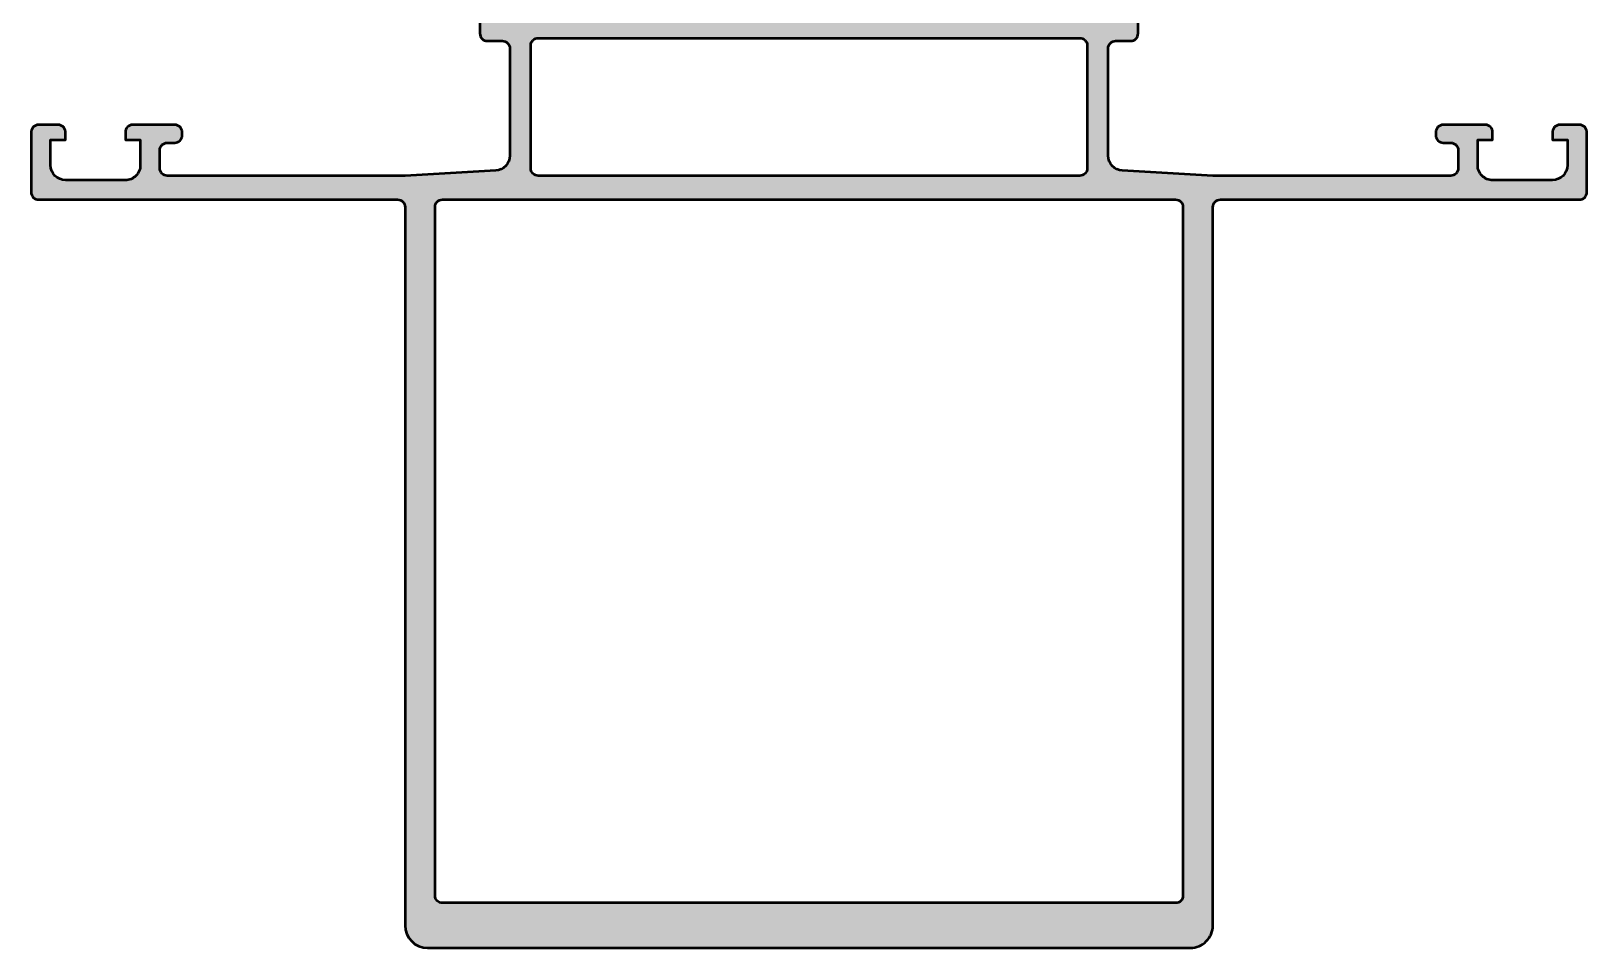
# Model space of a CAD drawing. Extents: x 0 to 104, y -50 to 75.
# Drawn here: x 0 to 104, y -50 to 11.3 of the extents above; entities that cross this region are included whole.
import ezdxf

# ---------------------------------------------------------------- set-up
doc = ezdxf.new("R2010")
doc.units = 0
doc.layers.add('0S-Alu contour', color=7, linetype='Continuous', lineweight=50)
doc.layers.add('0S-Alu hatch', color=252, linetype='Continuous', lineweight=25)

# ---------------------------------------------------------------- blocks, each defined once
blk = doc.blocks.new('346330__5A97BC47_E421_4491_8218_2E824CFF73B8_')
at = {"layer": '0S-Alu hatch'}
h = blk.add_hatch(color=256, dxfattribs=at)
edge = h.paths.add_edge_path()
edge.add_arc((30.49999712736821, 11.0999956014893), 0.4999971273764592, 179.9996708184944, 270.0003291812469)
edge.add_line((30.50000000000001, 10.59999847412109), (31.50000000000001, 10.59999847412109))
edge.add_ellipse((31.50000287263179, 10.10000134675288), major_axis=(-0.4999971273764592, 0), ratio=1, start_angle=179.9996708184945, end_angle=270.00032918124606, ccw=False)
edge.add_line((32, 10.09999847412109), (32, 2.944488525390632))
edge.add_ellipse((31.00000932841256, 2.944476820800796), major_axis=(-0.9999906716559394, 0), ratio=1, start_angle=93.2692693520105, end_angle=180.0006706298244, ccw=False)
edge.add_line((31.05703735351562, 1.94611358642578), (25, 1.599998474121093))
edge.add_line((25, 1.599998474121093), (9.100006103515623, 1.599998474121093))
edge.add_ellipse((9.100002464158983, 2.099994834764453), major_axis=(-0.4999963606566046, 0), ratio=1, start_angle=-0.000417042864683026, end_angle=90.00041704258649, ccw=False)
edge.add_line((8.600006103515625, 2.099998474121093), (8.600006103515621, 3.300003051757812))
edge.add_ellipse((9.100008844383233, 3.300000310890201), major_axis=(-0.5000027408751234, 0), ratio=1, start_angle=270.0003140785709, end_angle=359.99968592151924, ccw=False)
edge.add_line((9.100006103515621, 3.800003051757813), (9.600006103515623, 3.800003051757812))
edge.add_arc((9.600018985091808, 4.299990170181628), 0.499987118589755, 269.9985238420721, 360.0014761580922)
edge.add_line((10.10000610351562, 4.300003051757812), (10.10000610351562, 4.5))
edge.add_arc((9.600019903500323, 4.500013799984699), 0.499986200205745, 359.9984185945515, 450.0015814054078)
edge.add_line((9.600006103515621, 5), (6.79998779296875, 5))
edge.add_arc((6.800036528742741, 4.499951264226008), 0.5000487381489358, 90.00558416400727, 179.994415836045)
edge.add_line((6.29998779296875, 4.5), (6.29998779296875, 4))
edge.add_line((6.29998779296875, 4), (7.29998779296875, 4))
edge.add_line((7.29998779296875, 4), (7.29998779296875, 2.300003051757812))
edge.add_ellipse((6.300035042676396, 2.299955803026451), major_axis=(-0.9999527514086279, 0), ratio=1, start_angle=89.9990412742979, end_angle=180.0027072806921, ccw=False)
edge.add_line((6.300018310546878, 1.300003051757812), (2.29998779296875, 1.300003051757812))
edge.add_ellipse((2.300030971468326, 2.300046230257388), major_axis=(-1.000043179431727, 0), ratio=1, start_angle=0.00247383901108833, end_angle=89.99752616102683, ccw=False)
edge.add_line((1.29998779296875, 2.300003051757812), (1.29998779296875, 4))
edge.add_line((1.29998779296875, 4), (2.29998779296875, 4))
edge.add_line((2.29998779296875, 4), (2.29998779296875, 4.5))
edge.add_arc((1.80003856548356, 4.500050770347224), 0.4999492300630798, 359.9941815559002, 450.0023212804758)
edge.add_line((1.800018310546875, 5), (0.5000000000000016, 5))
edge.add_arc((0.4999963606433603, 4.500003639356639), 0.4999963606566059, 89.9995829574131, 180.0004170428646)
edge.add_line((-4e-16, 4.499999999999992), (0, 0.5))
edge.add_arc((0.4999963606433596, 0.4999963606433596), 0.4999963606566047, 179.9995829571354, 270.0004170425876)
edge.add_line((0.5000000000000071, 1e-16), (24.50020599365235, -4.59310103906e-05))
edge.add_ellipse((24.50005536154677, -0.4999676596325163), major_axis=(-0.4999217513157089, 0), ratio=1, start_angle=179.996293486774, end_angle=269.9827361301708, ccw=False)
edge.add_line((24.99997711181641, -0.5000000000000001), (24.99997711181641, -48.5))
edge.add_arc((26.49997745611534, -48.49999965570106), 1.500000344298971, 180.0000131436781, 269.9999868487527)
edge.add_line((26.49997711181641, -50), (77.49997711181638, -50))
edge.add_arc((77.49999600911428, -48.50002652657692), 1.499973473542127, 269.9992781636248, 360.0010132584771)
edge.add_line((78.99996948242188, -48.49999999999997), (78.99996948242188, -0.5))
edge.add_ellipse((79.49998529687994, -0.500015814458074), major_axis=(-0.5000158147081559, 0), ratio=1, start_angle=270.0018121460882, end_angle=359.99818785382087, ccw=False)
edge.add_line((79.49996948242188, -5.3e-15), (103.5, 0))
edge.add_arc((103.5000036393566, 0.4999963606433707), 0.4999963606566157, 269.9995829574171, 360.0004170428646)
edge.add_line((104, 0.5000000000000142), (104, 4.5))
edge.add_arc((103.5000036393566, 4.500003639356651), 0.4999963606565819, 359.9995829571354, 450.0004170425861)
edge.add_line((103.5, 4.999999999999988), (102.1999816894531, 5))
edge.add_arc((102.1999614345164, 4.500050770347188), 0.4999492300631156, 89.99767871952888, 180.0058184440998)
edge.add_line((101.7000122070312, 4.499999999999978), (101.7000122070312, 4))
edge.add_line((101.7000122070312, 4), (102.7000122070312, 4))
edge.add_line((102.7000122070312, 4), (102.7000122070312, 2.300003051757819))
edge.add_ellipse((101.6999690285316, 2.300046230257376), major_axis=(-1.000043179431718, 0), ratio=1, start_angle=90.00247383897192, end_angle=179.9975261609891, ccw=False)
edge.add_line((101.7000122070312, 1.300003051757814), (97.69998168945312, 1.300003051757812))
edge.add_ellipse((97.69996495732367, 2.299955803026536), major_axis=(-0.9999527514087123, 0), ratio=1, start_angle=-0.002707280691993219, end_angle=90.0009587256992, ccw=False)
edge.add_line((96.70001220703124, 2.300003051757805), (96.70001220703126, 4))
edge.add_line((96.70001220703126, 4), (97.70001220703124, 4))
edge.add_line((97.70001220703124, 4), (97.70001220703124, 4.5))
edge.add_arc((97.19996347125729, 4.499951264226048), 0.5000487381488887, 0.0055841639549441, 89.99441583599489)
edge.add_line((97.20001220703126, 4.999999999999992), (94.39999389648436, 5))
edge.add_arc((94.39998009649968, 4.500013799984696), 0.4999862002057485, 89.99841859459237, 180.0015814054484)
edge.add_line((93.89999389648435, 4.500000000000007), (93.89999389648435, 4.300003051757791))
edge.add_arc((94.3999810149082, 4.299990170181661), 0.4999871185897852, 179.9985238419079, 270.0014761579276)
edge.add_line((94.39999389648439, 3.800003051757816), (94.89999389648438, 3.800003051757812))
edge.add_ellipse((94.89999115561682, 3.300000310890208), major_axis=(-0.5000027408751168, 0), ratio=1, start_angle=180.0003140784808, end_angle=269.9996859214368, ccw=False)
edge.add_line((95.3999938964844, 3.300003051757798), (95.39999389648436, 2.099998474121093))
edge.add_ellipse((94.89999753584102, 2.099994834764437), major_axis=(-0.4999963606565819, 0), ratio=1, start_angle=89.99958295741061, end_angle=180.0004170428646, ccw=False)
edge.add_line((94.89999389648438, 1.599998474121098), (78.99999999999997, 1.599998474121093))
edge.add_line((78.99999999999997, 1.599998474121093), (72.94296264648439, 1.946113586425781))
edge.add_ellipse((72.99999067158744, 2.944476820800802), major_axis=(-0.9999906716559451, 0), ratio=1, start_angle=-0.0006706298242988851, end_angle=86.7307306479899, ccw=False)
edge.add_line((72, 2.944488525390639), (72, 10.0999984741211))
edge.add_ellipse((72.4999971273682, 10.1000013467529), major_axis=(-0.4999971273764557, 0), ratio=1, start_angle=-90.00032918124401, end_angle=0.0003291815056059022, ccw=False)
edge.add_line((72.49999999999997, 10.59999847412109), (73.50000000000003, 10.59999847412109))
edge.add_arc((73.50000287263181, 11.09999560148928), 0.4999971273764415, 269.9996708187543, 360.0003291815056)
edge.add_line((74, 11.09999847412108), (74, 12.50000000000003))
edge.add_ellipse((74.07883644654308, 12.76752059199319), major_axis=(-0.2788950563274786, 0), ratio=1, start_angle=-1.164589374090724, end_angle=73.58012358050291, ccw=False)
edge.add_line((73.79999899999999, 12.77318899999153), (73.79999899999999, 13.22678299999149))
edge.add_ellipse((74.07886709564316, 13.23244365946857), major_axis=(-0.278925541737158, 0), ratio=1, start_angle=-73.57540544464399, end_angle=1.1628700728909962, ccw=False)
edge.add_line((73.99999999999999, 13.49998699999152), (73.99999999999997, 15.37999800000001))
edge.add_arc((73.69999999999997, 15.37999800000003), 0.2999999999999971, 0, 89.99999999999729)
edge.add_line((73.69999999999999, 15.67999800000003), (72.72002568095719, 15.67999800000001))
edge.add_arc((72.72002568095722, 15.379998), 0.3000000000000114, 90.00000000000543, 180)
edge.add_line((72.4200256809572, 15.379998), (72.4200256809572, 12.61986284450368))
edge.add_ellipse((72.30002568095718, 12.61986284450367), major_axis=(-0.1200000000000187, 0), ratio=1, start_angle=89.99990065165798, end_angle=180, ccw=False)
edge.add_line((72.3000254728825, 12.49986284450383), (68.00015258789064, 12.49987030029297))
edge.add_ellipse((68.00013970563695, 12.99985741790092), major_axis=(-0.4999871177739129, 0), ratio=1, start_angle=-0.0006019649143240713, end_angle=90.00147623556808, ccw=False)
edge.add_line((67.50015258789064, 12.99986267089844), (67.50015258789065, 13.69986724853516))
edge.add_line((67.50015258789065, 13.69986724853516), (68.88839721679689, 16.10438537597656))
edge.add_arc((68.76454718723112, 16.1622890737008), 0.13671747523116, 334.9424651420083, 455.5868133487313)
edge.add_arc((69.23800644087896, 11.32210795613299), 5.000000000000275, 95.58681334873813, 162.2389649625756)
edge.add_ellipse((64.00015240024965, 12.99987048793365), major_axis=(-0.5000001876407181, 0), ratio=1, start_angle=90.0000215020674, end_angle=162.2389649625775, ccw=False)
edge.add_line((64.00015258789065, 12.49987030029296), (39.99984741210937, 12.49987030029297))
edge.add_ellipse((39.99984759975037, 12.99987048793404), major_axis=(-0.5000001876411112, 0), ratio=1, start_angle=17.754427011395705, end_angle=89.99997849793272, ccw=False)
edge.add_arc((34.7618000945653, 11.32271205848388), 4.999999999999911, 17.75442701139656, 84.4471943805495)
edge.add_arc((35.23253766433648, 16.16472934732133), 0.135154135535676, 84.44719438055039, 206.5182348814969)
edge.add_line((35.11160278320313, 16.10438537597656), (36.49984741210938, 13.69986724853516))
edge.add_line((36.49984741210938, 13.69986724853516), (36.49984741210938, 12.99986267089843))
edge.add_ellipse((35.99986029436304, 12.99985741790095), major_axis=(-0.4999871177739381, 0), ratio=1, start_angle=89.99852376443272, end_angle=180.0006019649143, ccw=False)
edge.add_line((35.99984741210936, 12.49987030029297), (31.69997452711748, 12.49986284450384))
edge.add_ellipse((31.6999743190428, 12.61986284450365), major_axis=(-0.1199999999999984, 0), ratio=1, start_angle=0, end_angle=90.00009934834208, ccw=False)
edge.add_line((31.57997431904281, 12.61986284450365), (31.5799743190428, 15.37999800000001))
edge.add_arc((31.2799743190428, 15.37999799999999), 0.2999999999999936, 0, 90.00000000000273)
edge.add_line((31.27997431904279, 15.67999799999999), (30.30000000000002, 15.679998))
edge.add_arc((30.30000000000001, 15.37999799999999), 0.3000000000000043, 89.99999999999864, 180)
edge.add_line((30, 15.37999799999999), (30.00000000000001, 13.49998699999149))
edge.add_ellipse((29.92113290435684, 13.23244365946855), major_axis=(-0.2789255417371477, 0), ratio=1, start_angle=178.8371299271145, end_angle=253.575405444645, ccw=False)
edge.add_line((30.20000100000001, 13.2267829999915), (30.20000100000001, 12.77318899999147))
edge.add_ellipse((29.92116355345697, 12.7675205919931), major_axis=(-0.2788950563274271, 0), ratio=1, start_angle=106.4198764194918, end_angle=181.1645893740969, ccw=False)
edge.add_line((30, 12.49999999999999), (30, 11.09999847412108))
edge = h.paths.add_edge_path()
edge.add_ellipse((33.89999102385258, 10.29999829499505), major_axis=(-0.4999971273764805, 0), ratio=1, start_angle=-90.00032918124731, end_angle=0.0003291815056059022, ccw=False)
edge.add_line((33.89999389648437, 10.79999542236328), (70.10000610351561, 10.79999542236326))
edge.add_ellipse((70.10000897614742, 10.29999829499505), major_axis=(-0.4999971273764557, 0), ratio=1, start_angle=179.9996708184945, end_angle=270.0003291812489, ccw=False)
edge.add_line((70.60000610351562, 10.29999542236328), (70.60000610351561, 2.100006103515639))
edge.add_ellipse((70.10000897614742, 2.10000323088382), major_axis=(-0.4999971273764477, 0), ratio=1, start_angle=89.99967081875428, end_angle=180.0003291815056, ccw=False)
edge.add_line((70.10000610351564, 1.600006103515625), (33.89999389648437, 1.600006103515624))
edge.add_ellipse((33.89999102385257, 2.100003230883827), major_axis=(-0.4999971273764557, 0), ratio=1, start_angle=-0.0003291815056059022, end_angle=90.00032918124731, ccw=False)
edge.add_line((33.39999389648437, 2.100006103515617), (33.39999389648435, 10.29999542236328))
edge = h.paths.add_edge_path()
edge.add_line((26.99997711181641, -46.5), (26.99997711181641, -0.4999999701976777))
edge.add_ellipse((27.49998783682015, -0.5000107250043831), major_axis=(-0.5000107251194064, 0), ratio=1, start_angle=270.0012289685384, end_angle=359.99876761655685, ccw=False)
edge.add_line((27.49997711181641, 0), (76.49997711181643, 2.7e-15))
edge.add_ellipse((76.4999351196983, -0.5000419921180966), major_axis=(-0.5000419938812892, 0), ratio=1, start_angle=180.0048115382487, end_angle=269.9951884618216, ccw=False)
edge.add_line((76.9999771118164, -0.4999999999999858), (76.9999771118164, -46.5))
edge.add_ellipse((76.49996129735835, -46.49998418554194), major_axis=(-0.5000158147081417, 0), ratio=1, start_angle=90.00181214608659, end_angle=179.9981878538209, ccw=False)
edge.add_line((76.4999771118164, -47), (27.49997711181641, -47))
edge.add_ellipse((27.4999667914359, -46.5000103203805), major_axis=(-0.4999896797260014, 0), ratio=1, start_angle=-0.001182652789623262, end_angle=90.0011826529032, ccw=False)
at = {"layer": '0S-Alu contour', "color": 7}
for points in [[(31.27997431904279, 15.67999799999999), (30.30000000000002, 15.679998)], [(35.11160278320313, 16.10438537597656), (36.49984741210938, 13.69986724853516), (36.49984741210938, 12.99986267089843)], [(67.50015258789064, 12.99986267089844), (67.50015258789065, 13.69986724853516), (68.88839721679689, 16.10438537597656)], [(73.69999999999999, 15.67999800000003), (72.72002568095719, 15.67999800000001)], [(30, 15.37999799999999), (30.00000000000001, 13.49998699999149)], [(31.57997431904281, 12.61986284450365), (31.5799743190428, 15.37999800000001)], [(72.4200256809572, 15.379998), (72.4200256809572, 12.61986284450368)], [(73.99999999999999, 13.49998699999152), (73.99999999999997, 15.37999800000001)], [(30, 12.49999999999999), (30, 11.09999847412108)], [(30.20000100000001, 13.2267829999915), (30.20000100000001, 12.77318899999147)], [(35.99984741210936, 12.49987030029297), (31.69997452711748, 12.49986284450384)], [(64.00015258789065, 12.49987030029296), (39.99984741210937, 12.49987030029297)], [(72.3000254728825, 12.49986284450383), (68.00015258789064, 12.49987030029297)], [(73.79999899999999, 12.77318899999153), (73.79999899999999, 13.22678299999149)], [(74, 11.09999847412108), (74, 12.50000000000003)], [(30.50000000000001, 10.59999847412109), (31.50000000000001, 10.59999847412109)], [(33.89999389648437, 10.79999542236328), (70.10000610351561, 10.79999542236326)], [(72.49999999999997, 10.59999847412109), (73.50000000000003, 10.59999847412109)], [(32, 10.09999847412109), (32, 2.944488525390632)], [(33.39999389648437, 2.100006103515617), (33.39999389648435, 10.29999542236328)], [(70.60000610351562, 10.29999542236328), (70.60000610351561, 2.100006103515639)], [(72, 2.944488525390639), (72, 10.0999984741211)], [(-4e-16, 4.499999999999992), (0, 0.5)], [(1.800018310546875, 5), (0.5000000000000016, 5)], [(1.29998779296875, 2.300003051757812), (1.29998779296875, 4), (2.29998779296875, 4), (2.29998779296875, 4.5)], [(6.29998779296875, 4.5), (6.29998779296875, 4), (7.29998779296875, 4), (7.29998779296875, 2.300003051757812)], [(9.600006103515621, 5), (6.79998779296875, 5)], [(10.10000610351562, 4.300003051757812), (10.10000610351562, 4.5)], [(93.89999389648435, 4.500000000000007), (93.89999389648435, 4.300003051757791)], [(97.20001220703126, 4.999999999999992), (94.39999389648436, 5)], [(96.70001220703124, 2.300003051757805), (96.70001220703126, 4), (97.70001220703124, 4), (97.70001220703124, 4.5)], [(101.7000122070312, 4.499999999999978), (101.7000122070312, 4), (102.7000122070312, 4), (102.7000122070312, 2.300003051757819)], [(103.5, 4.999999999999988), (102.1999816894531, 5)], [(104, 0.5000000000000142), (104, 4.5)], [(8.600006103515625, 2.099998474121093), (8.600006103515621, 3.300003051757812)], [(9.100006103515621, 3.800003051757813), (9.600006103515623, 3.800003051757812)], [(94.39999389648439, 3.800003051757816), (94.89999389648438, 3.800003051757812)], [(95.3999938964844, 3.300003051757798), (95.39999389648436, 2.099998474121093)], [(6.300018310546878, 1.300003051757812), (2.29998779296875, 1.300003051757812)], [(31.05703735351562, 1.94611358642578), (25, 1.599998474121093), (9.100006103515623, 1.599998474121093)], [(70.10000610351564, 1.600006103515625), (33.89999389648437, 1.600006103515624)], [(94.89999389648438, 1.599998474121098), (78.99999999999997, 1.599998474121093), (72.94296264648439, 1.946113586425781)], [(101.7000122070312, 1.300003051757814), (97.69998168945312, 1.300003051757812)], [(0.5000000000000071, 1e-16), (24.50020599365235, -4.59310103906e-05)], [(27.49997711181641, 0), (76.49997711181643, 2.7e-15)], [(79.49996948242188, -5.3e-15), (103.5, 0)], [(24.99997711181641, -0.5000000000000001), (24.99997711181641, -48.5)], [(26.99997711181641, -46.5), (26.99997711181641, -0.4999999701976777)], [(76.9999771118164, -0.4999999999999858), (76.9999771118164, -46.5)], [(78.99996948242188, -48.49999999999997), (78.99996948242188, -0.5)], [(76.4999771118164, -47), (27.49997711181641, -47)], [(26.49997711181641, -50), (77.49997711181638, -50)]]:
    blk.add_lwpolyline(points, dxfattribs=at)
for centre, radius, start, end in [((30.30000000000001, 15.37999799999999), 0.3000000000000043, 89.99999999999864, 180), ((31.2799743190428, 15.37999799999999), 0.2999999999999936, 0, 90.00000000000273), ((35.23253766433648, 16.16472934732133), 0.135154135535676, 84.44719438055039, 206.5182348814969), ((34.7618000945653, 11.32271205848388), 4.999999999999911, 17.75442701139656, 84.4471943805495), ((69.23800644087896, 11.32210795613299), 5.000000000000275, 95.58681334873813, 162.2389649625756), ((68.76454718723112, 16.1622890737008), 0.13671747523116, 334.9424651420083, 95.58681334873138), ((72.72002568095722, 15.379998), 0.3000000000000114, 90.00000000000543, 180), ((73.69999999999997, 15.37999800000003), 0.2999999999999971, 0, 89.99999999999729), ((30.49999712736821, 11.0999956014893), 0.4999971273764592, 179.9996708184944, 270.0003291812469), ((73.50000287263181, 11.09999560148928), 0.4999971273764415, 269.9996708187543, 0.0003291815055843), ((0.4999963606433603, 4.500003639356639), 0.4999963606566059, 89.9995829574131, 180.0004170428646), ((1.80003856548356, 4.500050770347224), 0.4999492300630798, 359.9941815559002, 90.0023212804758), ((6.800036528742741, 4.499951264226008), 0.5000487381489358, 90.00558416400727, 179.994415836045), ((9.600019903500323, 4.500013799984699), 0.499986200205745, 359.9984185945515, 90.00158140540785), ((9.600018985091808, 4.299990170181628), 0.499987118589755, 269.9985238420721, 0.0014761580921441), ((94.39998009649968, 4.500013799984696), 0.4999862002057485, 89.99841859459237, 180.0015814054484), ((94.3999810149082, 4.299990170181661), 0.4999871185897852, 179.9985238419079, 270.0014761579276), ((97.19996347125729, 4.499951264226048), 0.5000487381488887, 0.0055841639549441, 89.99441583599489), ((102.1999614345164, 4.500050770347188), 0.4999492300631156, 89.99767871952888, 180.0058184440998), ((103.5000036393566, 4.500003639356651), 0.4999963606565819, 359.9995829571354, 90.00041704258616), ((0.4999963606433596, 0.4999963606433596), 0.4999963606566047, 179.9995829571354, 270.0004170425876), ((103.5000036393566, 0.4999963606433707), 0.4999963606566157, 269.9995829574171, 0.0004170428646345), ((26.49997745611534, -48.49999965570106), 1.500000344298971, 180.0000131436781, 269.9999868487527), ((77.49999600911428, -48.50002652657692), 1.499973473542127, 269.9992781636248, 0.0010132584770576)]:
    blk.add_arc(centre, radius, start, end, dxfattribs=at)
at = {"layer": '0S-Alu contour', "color": 7, "extrusion": (0, 0, -1)}
for centre, radius, start, end in [((-29.92113290435684, 13.23244365946855), 0.2789255417371477, 106.424594555355, 181.1628700728856), ((-29.92116355345697, 12.7675205919931), 0.2788950563274271, 178.8354106259031, 253.5801235805082), ((-31.6999743190428, 12.61986284450365), 0.1199999999999984, 269.9999006516579, 0), ((-35.99986029436304, 12.99985741790095), 0.4999871177739381, 179.9993980350857, 270.0014762355673), ((-39.99984759975037, 12.99987048793404), 0.5000001876411112, 270.0000215020674, 342.2455729886043), ((-64.00015240024965, 12.99987048793365), 0.5000001876407181, 197.7610350374225, 269.9999784979326), ((-68.00013970563695, 12.99985741790092), 0.499987117773913, 269.9985237644319, 0.0006019649143335), ((-72.30002568095718, 12.61986284450367), 0.1200000000000188, 180, 270.000099348342), ((-74.07883644654308, 12.76752059199319), 0.2788950563274786, 286.4198764194971, 1.164589374090664), ((-74.07886709564316, 13.23244365946857), 0.2789255417371581, 358.837129927109, 73.57540544464406), ((-31.50000287263179, 10.10000134675288), 0.4999971273764592, 89.99967081875396, 180.0003291815056), ((-33.89999102385258, 10.29999829499505), 0.4999971273764805, 359.9996708184944, 90.0003291812473), ((-70.10000897614742, 10.29999829499505), 0.4999971273764557, 89.99967081875108, 180.0003291815056), ((-72.4999971273682, 10.1000013467529), 0.4999971273764557, 359.9996708184944, 90.00032918124404), ((-9.100008844383233, 3.300000310890201), 0.5000027408751234, 0.0003140784807261, 89.99968592142906), ((-94.89999115561682, 3.300000310890208), 0.5000027408751168, 90.00031407856319, 179.9996859215192), ((-2.300030971468326, 2.300046230257388), 1.000043179431727, 270.0024738389732, 359.9975261609889), ((-6.300035042676396, 2.299955803026451), 0.9999527514086279, 179.9972927193079, 270.0009587257021), ((-9.100002464158983, 2.099994834764453), 0.4999963606566046, 269.9995829574135, 0.0004170428646345), ((-31.00000932841256, 2.944476820800796), 0.9999906716559396, 179.9993293701756, 266.7307306479895), ((-33.89999102385257, 2.100003230883827), 0.4999971273764557, 269.9996708187527, 0.0003291815055843), ((-70.10000897614742, 2.10000323088382), 0.4999971273764477, 179.9996708184944, 270.0003291812457), ((-72.99999067158744, 2.944476820800802), 0.9999906716559451, 273.2692693520101, 0.000670629824406), ((-94.89999753584102, 2.099994834764437), 0.4999963606565819, 179.9995829571354, 270.0004170425894), ((-97.69996495732367, 2.299955803026536), 0.9999527514087123, 269.9990412743008, 0.002707280692036), ((-101.6999690285316, 2.300046230257376), 1.000043179431718, 180.002473839011, 269.9975261610281), ((-27.49998783682015, -0.5000107250043831), 0.5000107251194064, 0.0012323834431625, 89.99877103146162), ((-76.4999351196983, -0.5000419921180966), 0.5000419938812892, 90.00481153817837, 179.9951884617513), ((-24.50005536154677, -0.4999676596325163), 0.4999217513157089, 90.01726386982921, 180.003706513226), ((-79.49998529687994, -0.500015814458074), 0.5000158147081559, 0.0018121461791491, 89.99818785391182), ((-27.4999667914359, -46.5000103203805), 0.4999896797260014, 269.9988173470968, 0.0011826527896552), ((-76.49996129735835, -46.49998418554194), 0.5000158147081417, 180.0018121461791, 269.9981878539134)]:
    blk.add_arc(centre, radius, start, end, dxfattribs=at)
blk = doc.blocks.new('382380__52F6D4DC_78B1_4159_B199_A78B9EE58368_')
at = {"layer": '0S-Alu contour', "color": 7}
blk.add_blockref('346330__5A97BC47_E421_4491_8218_2E824CFF73B8_', (0, 0), dxfattribs=at)

msp = doc.modelspace()

# ---------------------------------------------------------------- block references
at = {"layer": '0S-Alu contour', "color": 7}
msp.add_blockref('382380__52F6D4DC_78B1_4159_B199_A78B9EE58368_', (0, 0), dxfattribs=at)

doc.saveas('drawing.dxf')
